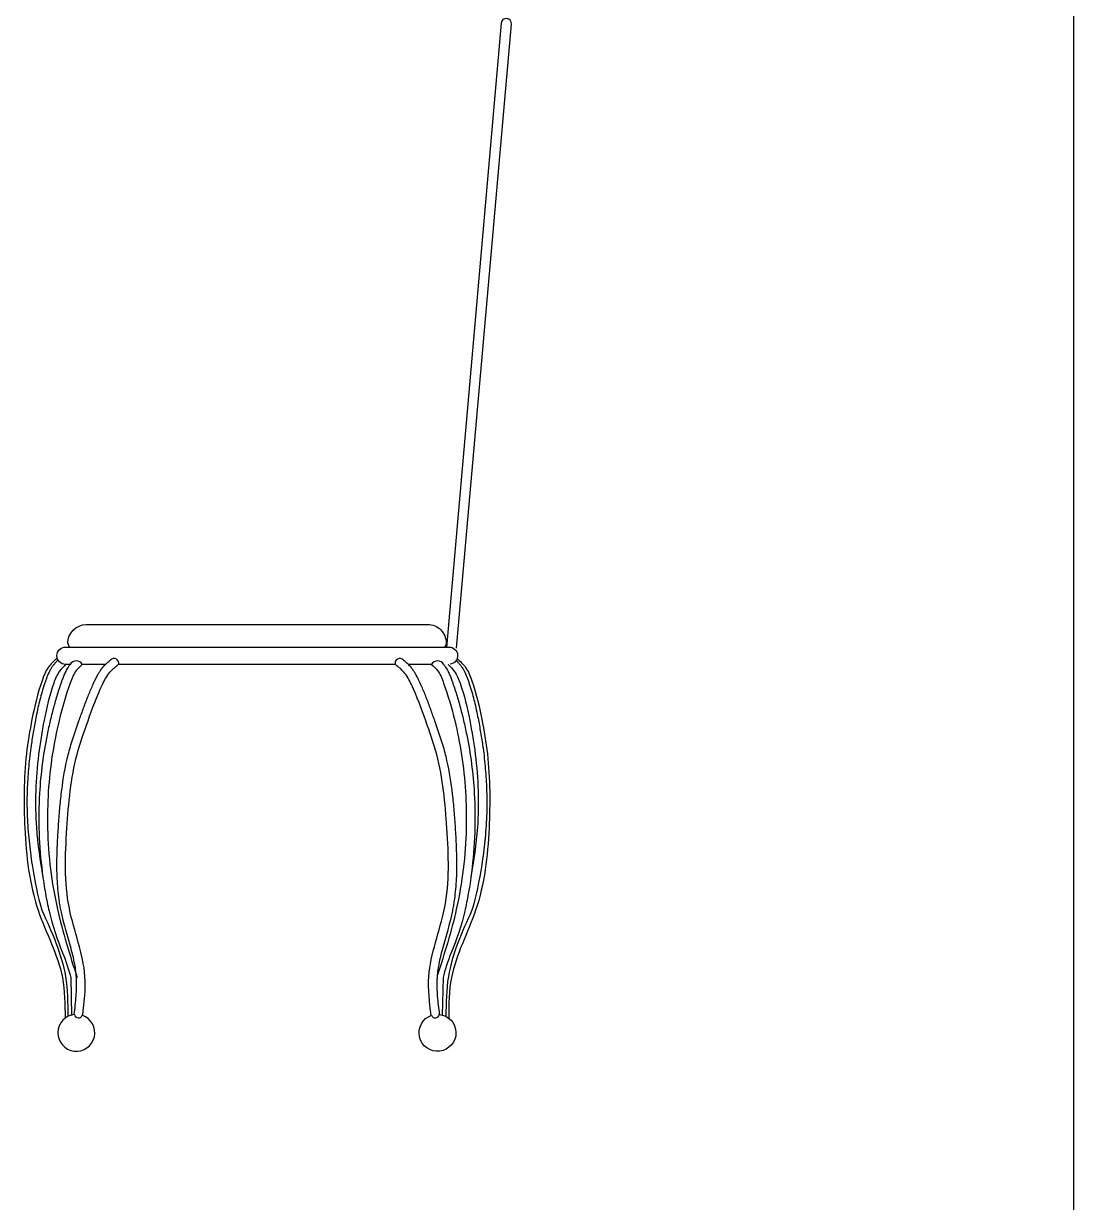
# Model space of a CAD drawing. Extents: x -42728 to 99010, y -18674 to 47645.
# Drawn here: x 87118 to 88141, y 35324 to 36473 of the extents above; entities that cross this region are included whole.
import ezdxf

# ---------------------------------------------------------------- set-up
doc = ezdxf.new("R2010")
doc.units = 0
doc.header["$LTSCALE"] = 100
doc.header["$MEASUREMENT"] = 0
doc.layers.get('0').update_dxf_attribs({"linetype": 'CONTINUOUS'})

# ---------------------------------------------------------------- blocks, each defined once
blk = doc.blocks.new('A$C4C541318')
for p, q in [((13500.4, 2962.5), (13501.2, 2925.5)), ((13863.2, 2962.5), (13862.4, 2925.5))]:
    blk.add_line(p, q)
for points in [[(13876.4, 3283.5), (13929.8, 3891.7, 0.987979), (13919.8, 3892.7), (13866.5, 3283.9)], [(13499, 3284.5), (13497.4, 3288.5, -0.39486), (13515.4, 3306.5), (13848.2, 3306.5, -0.414214), (13866.2, 3288.5, -0.192582), (13864.6, 3284.5, -0.628472)], [(13499.7, 3267.5), (13495.4, 3267.5, -1), (13495.4, 3284.5), (13869, 3284.5, -0.942246), (13870, 3267.7)]]:
    blk.add_lwpolyline(points, format="xyb")
for points in [[(13534.1, 3267.5), (13511.6, 3267.5)], [(13816.6, 3267.5), (13547, 3267.5)], [(13852, 3267.5), (13829.5, 3267.5)]]:
    blk.add_lwpolyline(points)
for centre, radius, start, end in [((13505.7, 3264.1), 6.84, 29.9369, 150.0631), ((13542.6, 3268.8), 4.58, 340.1484, 141.6193), ((13821, 3268.8), 4.58, 38.3807, 199.8516), ((13857.9, 3264.1), 6.84, 29.9369, 150.0631), ((13507.9, 2926.7), 3.8, 183.8142, 342.6863), ((13855.6, 2926.7), 3.8, 197.3137, 356.1858)]:
    blk.add_arc(centre, radius, start, end)
blk.add_ellipse((13505.8, 2908.5), major_axis=(-18, 0), ratio=1, start_param=4.803877, end_param=10.668475)
at = {"extrusion": (0, 0, -1)}
blk.add_ellipse((13857.8, 2908.5), major_axis=(18, 0), ratio=1, start_param=4.803877, end_param=10.668475, dxfattribs=at)
for points in [[(13486.8, 3273.5), (13478.4, 3264.5), (13472.4, 3251.7), (13462.6, 3214.1), (13457.2, 3180.3), (13455.6, 3107.9), (13468.6, 3027.9), (13492.2, 2962.3), (13494.8, 2922.9)], [(13511.6, 3267.5), (13505.8, 3261.6), (13499.8, 3249.3), (13489, 3212.9), (13482.4, 3179.5), (13477.8, 3107.7), (13487.4, 3028.9), (13506.5, 2962.5)], [(13512, 2925.5), (13514.2, 2963.3), (13499, 3029.7), (13496.6, 3107.9), (13506.6, 3179.9), (13517.2, 3212.5), (13531.2, 3247.9), (13538.6, 3260.1), (13546.4, 3267.1)], [(13851.6, 2925.5), (13849.4, 2963.3), (13864.6, 3029.7), (13867, 3107.9), (13857, 3179.9), (13846.4, 3212.5), (13832.4, 3247.9), (13825, 3260.1), (13817.2, 3267.1)], [(13876.8, 3273.5), (13885.2, 3264.5), (13891.2, 3251.7), (13901, 3214.1), (13906.4, 3180.3), (13908, 3107.9), (13895, 3027.9), (13871.4, 2962.3), (13868.8, 2922.9)], [(13472.2, 3027.9), (13495.2, 2963.3), (13497.6, 2924.5)], [(13891.4, 3027.9), (13868.4, 2963.3), (13866, 2924.5)]]:
    blk.add_spline(points, degree=3)
for points, knots in [([(13488, 3271.8), (13487.4, 3271.3), (13486.8, 3270.7), (13485.7, 3269.4), (13485.1, 3268.8), (13483.9, 3267.4), (13483.3, 3266.7), (13482.4, 3265.4), (13482, 3264.9), (13481.4, 3263.9), (13481.1, 3263.5), (13480.2, 3262), (13479.7, 3261), (13478.2, 3257.9), (13477.3, 3255.8), (13476.4, 3253.2), (13476.2, 3252.7), (13475.6, 3251), (13475.2, 3249.8), (13473.9, 3246.1), (13473.1, 3243.5), (13470.9, 3235.8), (13469.6, 3230.6), (13467.8, 3222.6), (13467.2, 3219.7), (13466.2, 3214.5), (13465.7, 3212.2), (13464.9, 3207.5), (13464.4, 3205.2), (13463.2, 3198.1), (13462.5, 3193.4), (13460.8, 3181.9), (13460, 3175.1), (13458.8, 3161.5), (13458.3, 3154.7), (13457.6, 3138.3), (13457.6, 3128.8), (13458.1, 3115.3), (13458.3, 3111.4), (13458.9, 3103.5), (13459.3, 3099.6), (13460.5, 3087.9), (13461.5, 3080.1), (13465.2, 3056.7), (13468.2, 3041.3), (13472.2, 3027.9)], [2.134245, 2.134245, 2.134245, 2.134245, 4.382652, 4.382652, 6.545681, 6.545681, 8.81281, 8.81281, 10.167459, 10.167459, 11.522109, 11.522109, 14.231409, 14.231409, 20.095895, 20.095895, 21.790913, 21.790913, 25.180951, 25.180951, 32.909144, 32.909144, 48.365528, 48.365528, 57.026676, 57.026676, 64.057741, 64.057741, 71.088806, 71.088806, 85.150936, 85.150936, 105.207201, 105.207201, 125.263466, 125.263466, 153.124942, 153.124942, 164.683613, 164.683613, 176.242284, 176.242284, 199.359625, 199.359625, 246.223549, 246.223549, 246.223549, 246.223549]), ([(13495.4, 3267.5), (13493.3, 3265.4), (13488, 3260.2), (13480.5, 3241.6), (13474.3, 3214.3), (13466.5, 3167.5), (13464.6, 3115.8), (13470.4, 3076.3), (13473.2, 3060.2)], [0, 0, 0, 0, 8.919641, 21.800635, 59.20117, 93.034881, 164.165887, 212.968827, 212.968827, 212.968827, 212.968827]), ([(13499.7, 3267.5), (13499.6, 3267.3), (13499.4, 3267.1), (13499, 3266.6), (13498.8, 3266.2), (13498.3, 3265.6), (13498, 3265.2), (13497.4, 3264.2), (13496.9, 3263.5), (13495.8, 3261.5), (13495.1, 3260.1), (13493.9, 3257.4), (13493.3, 3256.1), (13492.6, 3254.1), (13492.4, 3253.4), (13491.9, 3252.2), (13491.7, 3251.7), (13491.3, 3250.6), (13491.1, 3250.1), (13490.6, 3248.5), (13490.2, 3247.4), (13489.1, 3244.1), (13488.4, 3242), (13486.4, 3235.5), (13485.1, 3231.2), (13482.7, 3222.3), (13481.5, 3217.7), (13479.3, 3208.4), (13478.3, 3203.7), (13475.4, 3189.6), (13473.9, 3180.1), (13471.4, 3161), (13470.5, 3151.5), (13469.2, 3129), (13469.1, 3116.1), (13469.9, 3090.4), (13471, 3077.5), (13473.5, 3057.9), (13474.5, 3051), (13476.8, 3038.4), (13477.9, 3032.7), (13482.4, 3012.9), (13487.3, 2999.2), (13495.7, 2978.5), (13498.7, 2969.1), (13500.4, 2962.5)], [7.549208, 7.549208, 7.549208, 7.549208, 8.109901, 8.109901, 9.043147, 9.043147, 9.976394, 9.976394, 11.842887, 11.842887, 15.575872, 15.575872, 19.308858, 19.308858, 21.305844, 21.305844, 22.956208, 22.956208, 24.606573, 24.606573, 27.907301, 27.907301, 34.508758, 34.508758, 47.711672, 47.711672, 61.801583, 61.801583, 75.891494, 75.891494, 104.071316, 104.071316, 132.251137, 132.251137, 170.056599, 170.056599, 207.86206, 207.86206, 228.165333, 228.165333, 245.378814, 245.378814, 287.718499, 287.718499, 314.395399, 314.395399, 314.395399, 314.395399]), ([(13503.7, 2926.5), (13504.5, 2932.5), (13505.2, 2938.4), (13506.1, 2950), (13506.3, 2955.6), (13505.9, 2962.3), (13505.8, 2963.5), (13505.6, 2965.8), (13505.5, 2967), (13505.1, 2970.5), (13504.7, 2972.9), (13503.2, 2981.1), (13501.7, 2987), (13498.4, 2999), (13496.6, 3005.1), (13494.1, 3014.2), (13493.3, 3017.2), (13492.1, 3022.1), (13491.7, 3024.1), (13490.9, 3027.8), (13490.5, 3029.5), (13489.9, 3032.8), (13489.6, 3034.5), (13488.9, 3039.5), (13488.5, 3042.9), (13487.4, 3052.9), (13487.1, 3059.6), (13486.8, 3072.8), (13486.9, 3079.3), (13487.3, 3090.5), (13487.5, 3095.2), (13487.9, 3102.6), (13488.1, 3105.4), (13488.6, 3113.6), (13489, 3119.1), (13489.9, 3130.1), (13490.5, 3135.6), (13492.4, 3152.1), (13494.1, 3163.1), (13497.1, 3176.4), (13497.7, 3178.9), (13499.1, 3183.9), (13499.8, 3186.6), (13501.4, 3191.9), (13502.2, 3194.5), (13504.8, 3202.3), (13506.6, 3207.4), (13509, 3214.4), (13509.7, 3216.2), (13511, 3220), (13511.7, 3221.9), (13513.8, 3227.6), (13515.2, 3231.4), (13517.4, 3237), (13518.1, 3238.7), (13520.3, 3244), (13521.8, 3247.6), (13523.8, 3251.7), (13524.1, 3252.3), (13524.6, 3253.4), (13524.9, 3254), (13525.8, 3255.8), (13526.5, 3257.1), (13527.7, 3259.2), (13528.3, 3260.1), (13529.6, 3262), (13530.3, 3263), (13531.4, 3264.5), (13531.8, 3265), (13532.7, 3266), (13533.2, 3266.5), (13534.2, 3267.5), (13534.7, 3268), (13536.2, 3269.4), (13537.1, 3270.3), (13538.6, 3271.5), (13539.1, 3271.9), (13539.5, 3272.2)], [0, 0, 0, 0, 18.036049, 18.036049, 36.072098, 36.072098, 39.974314, 39.974314, 43.876529, 43.876529, 51.68096, 51.68096, 70.567264, 70.567264, 89.453569, 89.453569, 98.239157, 98.239157, 104.154642, 104.154642, 109.017234, 109.017234, 113.879826, 113.879826, 123.60501, 123.60501, 143.055379, 143.055379, 161.908385, 161.908385, 175.78605, 175.78605, 183.914741, 183.914741, 200.172125, 200.172125, 216.429508, 216.429508, 248.944275, 248.944275, 256.141443, 256.141443, 264.15739, 264.15739, 272.173337, 272.173337, 288.205231, 288.205231, 294.203956, 294.203956, 300.202681, 300.202681, 312.200132, 312.200132, 317.763029, 317.763029, 328.888824, 328.888824, 330.717317, 330.717317, 332.545809, 332.545809, 336.202794, 336.202794, 338.95961, 338.95961, 341.901563, 341.901563, 343.409745, 343.409745, 345.116564, 345.116564, 346.823382, 346.823382, 350.23702, 350.23702, 351.91034, 351.91034, 351.91034, 351.91034]), ([(13859.9, 2926.5), (13859.1, 2932.5), (13858.4, 2938.4), (13857.5, 2950), (13857.3, 2955.6), (13857.7, 2962.3), (13857.7, 2963.5), (13858, 2965.8), (13858.1, 2967), (13858.5, 2970.5), (13858.9, 2972.9), (13860.4, 2981.1), (13861.9, 2987), (13865.2, 2999), (13867, 3005.1), (13869.5, 3014.2), (13870.3, 3017.2), (13871.5, 3022.1), (13871.9, 3024.1), (13872.7, 3027.8), (13873.1, 3029.5), (13873.7, 3032.8), (13873.9, 3034.5), (13874.7, 3039.5), (13875.1, 3042.9), (13876.2, 3052.9), (13876.5, 3059.6), (13876.8, 3072.8), (13876.7, 3079.3), (13876.3, 3090.5), (13876.1, 3095.2), (13875.7, 3102.6), (13875.5, 3105.4), (13875, 3113.6), (13874.6, 3119.1), (13873.7, 3130.1), (13873.1, 3135.6), (13871.2, 3152.1), (13869.5, 3163.1), (13866.5, 3176.4), (13865.9, 3178.9), (13864.5, 3183.9), (13863.8, 3186.6), (13862.2, 3191.9), (13861.4, 3194.5), (13858.8, 3202.3), (13857, 3207.4), (13854.6, 3214.4), (13853.9, 3216.2), (13852.5, 3220), (13851.9, 3221.9), (13849.8, 3227.6), (13848.4, 3231.4), (13846.2, 3237), (13845.5, 3238.7), (13843.3, 3244), (13841.7, 3247.6), (13839.8, 3251.7), (13839.5, 3252.3), (13839, 3253.4), (13838.7, 3254), (13837.7, 3255.8), (13837.1, 3257.1), (13835.9, 3259.2), (13835.3, 3260.1), (13834, 3262), (13833.3, 3263), (13832.2, 3264.5), (13831.8, 3265), (13830.9, 3266), (13830.4, 3266.5), (13829.4, 3267.5), (13828.9, 3268), (13827.4, 3269.4), (13826.4, 3270.3), (13825, 3271.5), (13824.5, 3271.9), (13824.1, 3272.2)], [0, 0, 0, 0, 18.036049, 18.036049, 36.072098, 36.072098, 39.974314, 39.974314, 43.876529, 43.876529, 51.68096, 51.68096, 70.567264, 70.567264, 89.453569, 89.453569, 98.239157, 98.239157, 104.154642, 104.154642, 109.017234, 109.017234, 113.879826, 113.879826, 123.60501, 123.60501, 143.055379, 143.055379, 161.908385, 161.908385, 175.78605, 175.78605, 183.914741, 183.914741, 200.172125, 200.172125, 216.429508, 216.429508, 248.944275, 248.944275, 256.141443, 256.141443, 264.15739, 264.15739, 272.173337, 272.173337, 288.205231, 288.205231, 294.203956, 294.203956, 300.202681, 300.202681, 312.200132, 312.200132, 317.763029, 317.763029, 328.888824, 328.888824, 330.717317, 330.717317, 332.545809, 332.545809, 336.202794, 336.202794, 338.95961, 338.95961, 341.901563, 341.901563, 343.409745, 343.409745, 345.116564, 345.116564, 346.823382, 346.823382, 350.23702, 350.23702, 351.91034, 351.91034, 351.91034, 351.91034]), ([(13852, 3267.5), (13854.1, 3265.6), (13859.5, 3260.7), (13866.9, 3241.5), (13874.8, 3214.3), (13884.1, 3167.1), (13888, 3105.2), (13879.3, 3032.5), (13864.6, 2986.1), (13857.9, 2964.9)], [0, 0, 0, 0, 8.273452, 21.958845, 59.927253, 93.973105, 165.920307, 245.302925, 311.837004, 311.837004, 311.837004, 311.837004]), ([(13863.8, 3267.5), (13864, 3267.3), (13864.2, 3267.1), (13864.6, 3266.6), (13864.8, 3266.2), (13865.3, 3265.6), (13865.5, 3265.2), (13866.2, 3264.2), (13866.6, 3263.5), (13867.8, 3261.5), (13868.5, 3260.1), (13869.7, 3257.4), (13870.2, 3256.1), (13871, 3254.1), (13871.2, 3253.4), (13871.7, 3252.2), (13871.9, 3251.7), (13872.3, 3250.6), (13872.4, 3250.1), (13873, 3248.5), (13873.4, 3247.4), (13874.5, 3244.1), (13875.2, 3242), (13877.2, 3235.5), (13878.5, 3231.2), (13880.9, 3222.3), (13882.1, 3217.7), (13884.3, 3208.4), (13885.3, 3203.7), (13888.2, 3189.6), (13889.7, 3180.1), (13892.2, 3161), (13893.1, 3151.5), (13894.4, 3129), (13894.5, 3116.1), (13893.6, 3090.4), (13892.6, 3077.5), (13890.1, 3057.9), (13889.1, 3051), (13886.8, 3038.4), (13885.7, 3032.7), (13881.2, 3012.9), (13876.3, 2999.2), (13867.9, 2978.5), (13864.9, 2969.1), (13863.2, 2962.5)], [7.549208, 7.549208, 7.549208, 7.549208, 8.109901, 8.109901, 9.043147, 9.043147, 9.976394, 9.976394, 11.842887, 11.842887, 15.575872, 15.575872, 19.308858, 19.308858, 21.305844, 21.305844, 22.956208, 22.956208, 24.606573, 24.606573, 27.907301, 27.907301, 34.508758, 34.508758, 47.711672, 47.711672, 61.801583, 61.801583, 75.891494, 75.891494, 104.071316, 104.071316, 132.251137, 132.251137, 170.056599, 170.056599, 207.86206, 207.86206, 228.165333, 228.165333, 245.378814, 245.378814, 287.718499, 287.718499, 314.395399, 314.395399, 314.395399, 314.395399]), ([(13868.2, 3267.5), (13870.3, 3265.4), (13875.6, 3260.2), (13883.1, 3241.6), (13889.3, 3214.3), (13897.1, 3167.5), (13899, 3115.8), (13893.2, 3076.3), (13890.4, 3060.2)], [0, 0, 0, 0, 8.919641, 21.800635, 59.20117, 93.034881, 164.165887, 212.968827, 212.968827, 212.968827, 212.968827]), ([(13875.6, 3271.8), (13876.2, 3271.3), (13876.8, 3270.7), (13877.9, 3269.4), (13878.5, 3268.8), (13879.7, 3267.4), (13880.3, 3266.7), (13881.2, 3265.4), (13881.5, 3264.9), (13882.2, 3263.9), (13882.5, 3263.5), (13883.4, 3262), (13883.9, 3261), (13885.4, 3257.9), (13886.2, 3255.8), (13887.2, 3253.2), (13887.4, 3252.7), (13888, 3251), (13888.4, 3249.8), (13889.7, 3246.1), (13890.5, 3243.5), (13892.7, 3235.8), (13894, 3230.6), (13895.8, 3222.6), (13896.4, 3219.7), (13897.4, 3214.5), (13897.9, 3212.2), (13898.7, 3207.5), (13899.1, 3205.2), (13900.4, 3198.1), (13901.1, 3193.4), (13902.8, 3181.9), (13903.6, 3175.1), (13904.8, 3161.5), (13905.3, 3154.7), (13905.9, 3138.3), (13906, 3128.8), (13905.5, 3115.3), (13905.2, 3111.4), (13904.7, 3103.5), (13904.3, 3099.6), (13903.1, 3087.9), (13902.1, 3080.1), (13898.4, 3056.7), (13895.4, 3041.3), (13891.4, 3027.9)], [2.134245, 2.134245, 2.134245, 2.134245, 4.382652, 4.382652, 6.545681, 6.545681, 8.81281, 8.81281, 10.167459, 10.167459, 11.522109, 11.522109, 14.231409, 14.231409, 20.095895, 20.095895, 21.790913, 21.790913, 25.180951, 25.180951, 32.909144, 32.909144, 48.365528, 48.365528, 57.026676, 57.026676, 64.057741, 64.057741, 71.088806, 71.088806, 85.150936, 85.150936, 105.207201, 105.207201, 125.263466, 125.263466, 153.124942, 153.124942, 164.683613, 164.683613, 176.242284, 176.242284, 199.359625, 199.359625, 246.223549, 246.223549, 246.223549, 246.223549])]:
    blk.add_open_spline(points, degree=3, knots=knots)

msp = doc.modelspace()

# ---------------------------------------------------------------- linework, layer by layer
msp.add_line((88141.13607, 38785.84455), (88141.13607, 31851.65834))

# ---------------------------------------------------------------- block references
msp.add_blockref('A$C4C541318', (73663.55097, 32580.75773))

doc.saveas('drawing.dxf')
